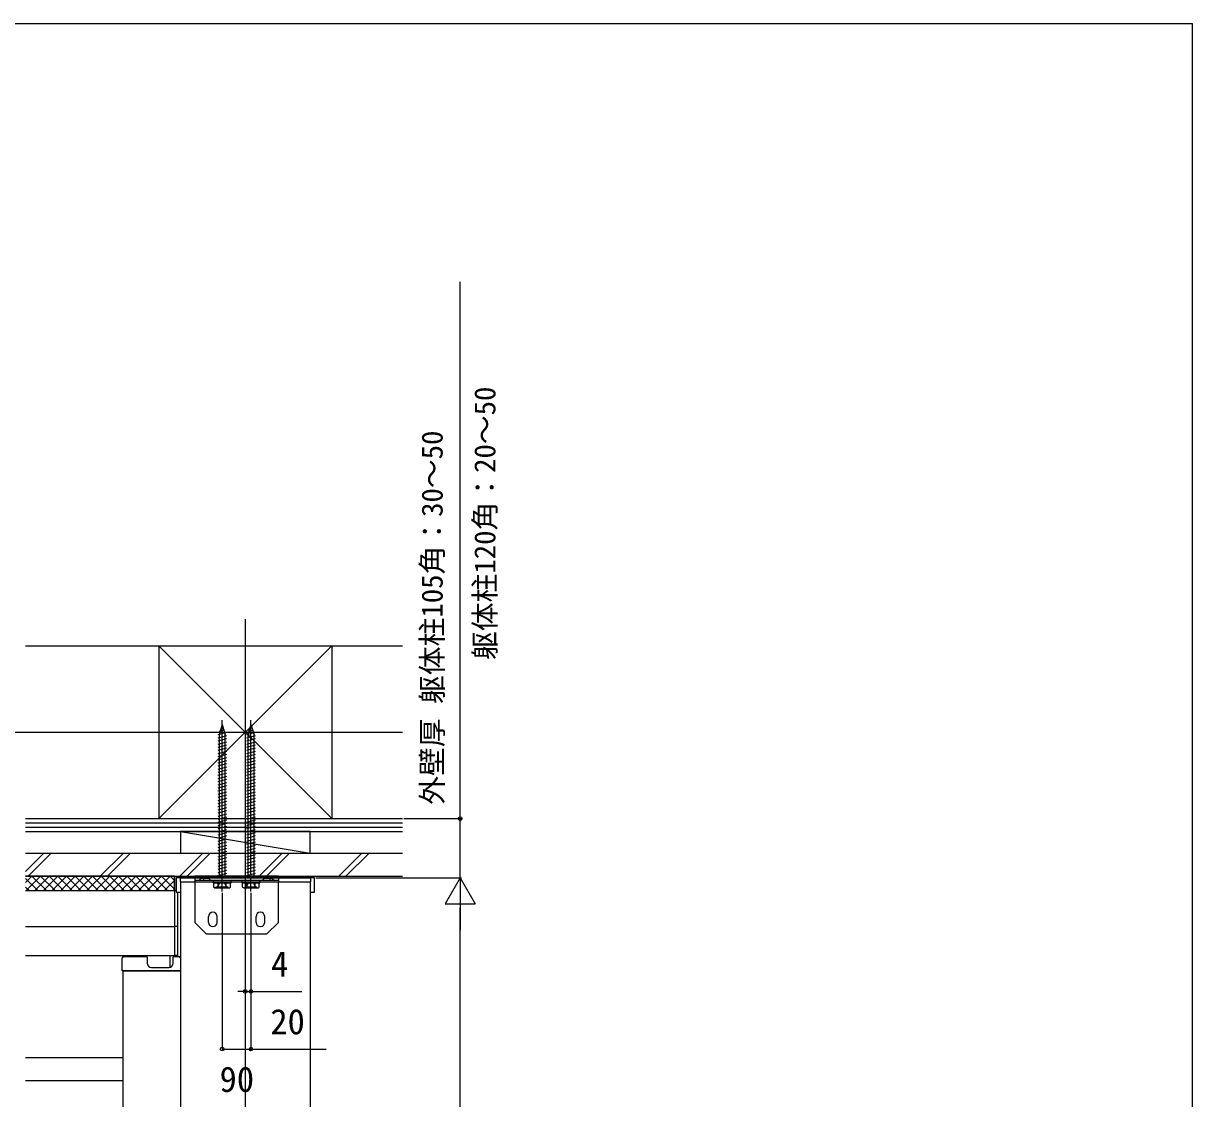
# Model space of a CAD drawing. Units: millimetres, scale not verified. Extents: x -1050 to 1050, y -1570 to 1562.
# Drawn here: x 239 to 1050, y 744 to 1490 of the extents above; entities that cross this region are included whole.
import ezdxf
from ezdxf.enums import TextEntityAlignment as Align

# ---------------------------------------------------------------- set-up
doc = ezdxf.new("R2010")
doc.units = ezdxf.units.MM
doc.header["$LTSCALE"] = 8
for name, color, linetype in [('0-4_YKK_12', 2, 'Continuous'), ('0-5_YKK_13', 4, 'Continuous'), ('0-6_YKK_D', 6, 'Continuous'), ('0-7_YKK_ZWAK', 7, 'Continuous'), ('0-8_YSS_K', 3, 'Continuous')]:
    doc.layers.add(name, color=color, linetype=linetype)
doc.styles.add('ＭＳ ゴシック', font='')
doc.styles.get('ＭＳ ゴシック').set_extended_font_data('MS Gothic')

msp = doc.modelspace()

# ---------------------------------------------------------------- linework, layer by layer
at = {"layer": '0-4_YKK_12'}
for p, q in [((392.5, 1076.391), (392.5, 279.256)), ((240.045, 898), (343.5, 898)), ((240.045, 898), (343.5, 898)), ((343.5, 898), (343.5, 843)), ((343.5, 888), (343.5, 898)), ((347.5, 894), (347.5, 412)), ((347.5, 894), (437.5, 894)), ((437.5, 894), (437.5, 412)), ((240.045, 888), (343.5, 888)), ((240.045, 888), (343.5, 888)), ((240.045, 863), (343.5, 863)), ((240.045, 843), (343.5, 843)), ((340.4, 834.888), (340.4, 843)), ((343.8, 842.25), (343.8, 843)), ((345, 842.25), (345, 843)), ((307.5, 832.25), (307.5, 658.25)), ((347.5, 832.25), (307.5, 832.25)), ((347.5, 832.25), (347.5, 658.25))]:
    msp.add_line(p, q, dxfattribs=at)
at = {"layer": '0-5_YKK_13'}
for p, q in [((376.5, 887.514), (376.497, 1006.365)), ((396.5, 887.514), (396.497, 1006.365)), ((376.498, 1003.4), (374.398, 996.157)), ((378.119, 999.486), (374.472, 998.509)), ((377.309, 1001.443), (375.485, 1000.954)), ((376.498, 1003.4), (378.598, 996.157)), ((396.498, 1003.4), (394.398, 996.157)), ((398.119, 999.486), (394.472, 998.509)), ((397.309, 1001.443), (395.485, 1000.954)), ((396.498, 1003.4), (398.598, 996.157)), ((378.93, 997.529), (373.498, 996.074)), ((379.498, 995.508), (373.498, 993.9)), ((379.498, 993.334), (373.498, 991.726)), ((379.498, 991.159), (373.498, 989.552)), ((374.398, 996.157), (374.401, 898)), ((378.601, 898), (378.598, 996.157)), ((398.93, 997.529), (393.498, 996.074)), ((399.498, 995.508), (393.498, 993.9)), ((399.498, 993.334), (393.498, 991.726)), ((399.498, 991.159), (393.498, 989.552)), ((394.398, 996.157), (394.401, 898)), ((398.601, 898), (398.598, 996.157)), ((379.498, 988.985), (373.498, 987.378)), ((379.498, 986.811), (373.498, 985.203)), ((379.498, 984.637), (373.499, 983.029)), ((379.499, 982.463), (373.499, 980.855)), ((399.498, 988.985), (393.498, 987.378)), ((399.498, 986.811), (393.498, 985.203)), ((399.498, 984.637), (393.499, 983.029)), ((399.499, 982.463), (393.499, 980.855)), ((379.499, 980.289), (373.499, 978.681)), ((379.499, 978.115), (373.499, 976.507)), ((379.499, 975.941), (373.499, 974.333)), ((379.499, 973.767), (373.499, 972.159)), ((399.499, 980.289), (393.499, 978.681)), ((399.499, 978.115), (393.499, 976.507)), ((399.499, 975.941), (393.499, 974.333)), ((399.499, 973.767), (393.499, 972.159)), ((379.499, 971.593), (373.499, 969.985)), ((379.499, 969.419), (373.499, 967.811)), ((379.499, 967.245), (373.499, 965.637)), ((399.499, 971.593), (393.499, 969.985)), ((399.499, 969.419), (393.499, 967.811)), ((399.499, 967.245), (393.499, 965.637)), ((379.499, 965.07), (373.499, 963.463)), ((379.499, 962.896), (373.499, 961.289)), ((379.499, 960.722), (373.499, 959.114)), ((379.499, 958.548), (373.499, 956.94)), ((399.499, 965.07), (393.499, 963.463)), ((399.499, 962.896), (393.499, 961.289)), ((399.499, 960.722), (393.499, 959.114)), ((399.499, 958.548), (393.499, 956.94)), ((379.499, 956.374), (373.499, 954.766)), ((379.499, 954.2), (373.499, 952.592)), ((379.499, 952.026), (373.499, 950.418)), ((379.499, 949.852), (373.5, 948.244)), ((399.499, 956.374), (393.499, 954.766)), ((399.499, 954.2), (393.499, 952.592)), ((399.499, 952.026), (393.499, 950.418)), ((399.499, 949.852), (393.5, 948.244)), ((379.5, 947.678), (373.5, 946.07)), ((379.5, 945.504), (373.5, 943.896)), ((379.5, 943.33), (373.5, 941.722)), ((399.5, 947.678), (393.5, 946.07)), ((399.5, 945.504), (393.5, 943.896)), ((399.5, 943.33), (393.5, 941.722)), ((379.5, 941.156), (373.5, 939.548)), ((379.5, 938.982), (373.5, 937.374)), ((379.5, 936.807), (373.5, 935.2)), ((379.5, 934.633), (373.5, 933.025)), ((399.5, 941.156), (393.5, 939.548)), ((399.5, 938.982), (393.5, 937.374)), ((399.5, 936.807), (393.5, 935.2)), ((399.5, 934.633), (393.5, 933.025)), ((379.5, 932.459), (373.5, 930.851)), ((374.703, 929), (373.5, 928.677)), ((379.5, 928.111), (373.5, 926.503)), ((379.5, 930.285), (374.703, 929)), ((399.5, 932.459), (393.5, 930.851)), ((394.703, 929), (393.5, 928.677)), ((399.5, 928.111), (393.5, 926.503)), ((399.5, 930.285), (394.703, 929)), ((379.5, 923.763), (373.5, 922.155)), ((379.5, 921.589), (373.5, 919.981)), ((379.5, 919.415), (373.5, 917.807)), ((379.5, 917.241), (373.5, 915.633)), ((399.5, 923.763), (393.5, 922.155)), ((399.5, 921.589), (393.5, 919.981)), ((399.5, 919.415), (393.5, 917.807)), ((399.5, 917.241), (393.5, 915.633)), ((379.5, 915.067), (373.501, 913.459)), ((379.501, 912.893), (373.501, 911.285)), ((379.501, 910.718), (373.501, 909.111)), ((399.5, 915.067), (393.501, 913.459)), ((399.501, 912.893), (393.501, 911.285)), ((399.501, 910.718), (393.501, 909.111)), ((379.501, 908.544), (373.501, 906.936)), ((379.501, 906.37), (373.501, 904.762)), ((379.501, 904.196), (373.501, 902.588)), ((379.501, 902.022), (373.501, 900.414)), ((399.501, 908.544), (393.501, 906.936)), ((399.501, 906.37), (393.501, 904.762)), ((399.501, 904.196), (393.501, 902.588)), ((399.501, 902.022), (393.501, 900.414)), ((244.5, 898), (240.045, 893.545)), ((240.045, 896.455), (248.5, 888)), ((250.5, 898), (240.5, 888)), ((244.5, 898), (254.5, 888)), ((256.5, 898), (246.5, 888)), ((250.5, 898), (260.5, 888)), ((262.5, 898), (252.5, 888)), ((256.5, 898), (266.5, 888)), ((268.5, 898), (258.5, 888)), ((262.5, 898), (272.5, 888)), ((274.5, 898), (264.5, 888)), ((268.5, 898), (278.5, 888)), ((280.5, 898), (270.5, 888)), ((274.5, 898), (284.5, 888)), ((286.5, 898), (276.5, 888)), ((280.5, 898), (290.5, 888)), ((292.5, 898), (282.5, 888)), ((286.5, 898), (296.5, 888)), ((298.5, 898), (288.5, 888)), ((292.5, 898), (302.5, 888)), ((304.5, 898), (294.5, 888)), ((298.5, 898), (308.5, 888)), ((310.5, 898), (300.5, 888)), ((304.5, 898), (314.5, 888)), ((316.5, 898), (306.5, 888)), ((310.5, 898), (320.5, 888)), ((322.5, 898), (312.5, 888)), ((316.5, 898), (326.5, 888)), ((328.5, 898), (318.5, 888)), ((322.5, 898), (332.5, 888)), ((334.5, 898), (324.5, 888)), ((328.5, 898), (338.5, 888)), ((340.5, 898), (330.5, 888)), ((334.5, 898), (343.5, 889)), ((343.5, 895), (336.5, 888)), ((340.5, 898), (343.5, 895)), ((347.3, 897), (347.3, 894)), ((347.3, 897), (437.7, 897)), ((347.3, 894), (437.7, 894)), ((357.5, 897), (357.5, 894)), ((415.5, 895), (357.5, 895)), ((357.5, 894), (357.5, 866)), ((361.75, 896.5), (360.25, 895)), ((361.75, 896.5), (361.75, 898)), ((367.25, 896.5), (361.75, 896.5)), ((363.5, 898), (363.5, 897)), ((363.5, 897), (363.5, 895)), ((367.25, 896.5), (367.25, 898)), ((367.25, 896.5), (368.75, 895)), ((370.25, 895), (370.25, 893.4)), ((382.75, 895), (370.25, 895)), ((370.25, 893.4), (382.75, 893.4)), ((373.4, 890.705), (374.6, 893.165)), ((373.5, 893.4), (379.5, 893.4)), ((379.501, 899.848), (373.501, 898.24)), ((373.613, 890.346), (373.613, 893.4)), ((374.4, 893.4), (378.6, 893.4)), ((374.6, 893.165), (376.5, 894.176)), ((378.4, 893.165), (376.5, 894.176)), ((379.6, 890.705), (378.4, 893.165)), ((379.387, 890.347), (379.387, 893.4)), ((382.274, 890.347), (382.274, 893.4)), ((382.75, 893.4), (382.75, 895)), ((390.25, 895), (390.25, 893.4)), ((402.75, 895), (390.25, 895)), ((390.25, 893.4), (402.75, 893.4)), ((393.4, 890.705), (394.6, 893.165)), ((393.5, 893.4), (399.5, 893.4)), ((399.501, 899.848), (393.501, 898.24)), ((393.613, 890.346), (393.613, 893.4)), ((394.4, 893.4), (398.6, 893.4)), ((394.6, 893.165), (396.5, 894.176)), ((398.4, 893.165), (396.5, 894.176)), ((399.6, 890.705), (398.4, 893.165)), ((399.387, 890.347), (399.387, 893.4)), ((402.274, 890.347), (402.274, 893.4)), ((402.75, 893.4), (402.75, 895)), ((405.75, 896.5), (404.25, 895)), ((405.75, 896.5), (405.75, 898)), ((411.25, 896.5), (405.75, 896.5)), ((409.5, 898), (409.5, 897)), ((409.5, 897), (409.5, 895)), ((411.25, 896.5), (411.25, 898)), ((411.25, 896.5), (412.75, 895)), ((415.5, 897), (415.5, 894)), ((415.5, 866), (415.5, 894)), ((437.7, 897), (437.7, 894)), ((240.045, 890.455), (242.5, 888)), ((240.045, 888), (343.5, 888)), ((343.5, 889), (342.5, 888)), ((343.5, 888), (343.5, 843)), ((344.5, 888), (343.5, 888)), ((344.5, 887), (347.5, 887)), ((345.5, 887), (345.5, 843)), ((371.5, 889.9), (370.727, 890.346)), ((371.5, 889.9), (381.5, 889.9)), ((380.55, 889.9), (380.55, 890.705)), ((381.5, 889.9), (382.274, 890.347)), ((391.5, 889.9), (390.727, 890.346)), ((391.5, 889.9), (401.5, 889.9)), ((400.55, 889.9), (400.55, 890.705)), ((401.5, 889.9), (402.274, 890.347)), ((367, 866), (367, 870)), ((373, 866), (373, 870)), ((400, 866), (400, 870)), ((406, 866), (406, 870)), ((345.5, 863), (343.5, 863)), ((365.5, 858), (357.5, 866)), ((415.5, 866), (407.5, 858)), ((365.5, 858), (407.5, 858)), ((307.2, 832.25), (307.2, 841.25)), ((308.2, 842.25), (324, 842.25)), ((324.5, 841.75), (324.5, 837.75)), ((342.5, 837.75), (342.5, 841.75)), ((343, 842.25), (346.5, 842.25)), ((345.5, 843), (343.5, 843)), ((307.7, 832.25), (307.2, 832.25)), ((307.7, 832.25), (347, 832.25)), ((327.5, 834.75), (339.5, 834.75)), ((307.5, 772), (240.045, 772)), ((307.5, 756), (240.045, 756))]:
    msp.add_line(p, q, dxfattribs=at)
for points in [[(379.5, 925.937), (376.004, 925), (373.5, 924.329)], [(399.5, 925.937), (396.004, 925), (393.5, 924.329)], [(343.5, 888), (343.5, 898), (240.045, 898)], [(437.5, 887), (440.5, 887), (440.5, 897), (344.5, 897), (344.5, 887)], [(415.5, 897), (415.5, 898), (357.5, 898), (357.5, 897)], [(370.727, 890.346), (370.727, 893.4), (382.274, 893.4)], [(390.727, 890.346), (390.727, 893.4), (402.274, 893.4)], [(372.45, 889.9), (372.45, 890.705), (380.55, 890.705)], [(392.45, 889.9), (392.45, 890.705), (400.55, 890.705)], [(347.5, 841.25), (347.5, 832.25), (347, 832.25)]]:
    msp.add_lwpolyline(points, dxfattribs=at)
for centre, radius, start, end in [((372.17, 892.456), 2.556, 235.61748, 304.38597), ((376.5, 899.453), 9.553, 252.41377, 287.58968), ((380.83, 892.456), 2.556, 235.61748, 304.38597), ((392.17, 892.456), 2.556, 235.61748, 304.38597), ((396.5, 899.453), 9.553, 252.41377, 287.58968), ((400.83, 892.456), 2.556, 235.61748, 304.38597), ((370, 870), 3, 0, 180), ((403, 870), 3, 0, 180), ((370, 866), 3, 180, 0), ((403, 866), 3, 180, 0), ((308.2, 841.25), 1, 90, 180), ((324, 841.75), 0.5, 0, 90), ((327.5, 837.75), 3, 180, 270), ((339.5, 837.75), 3, 270, 0), ((343, 841.75), 0.5, 90, 180), ((346.5, 841.25), 1, 0, 90)]:
    msp.add_arc(centre, radius, start, end, dxfattribs=at)
at = {"layer": '0-6_YKK_D'}
for p, q in [((502.667, 938), (542.667, 938)), ((441.5, 897), (542.667, 897)), ((441.5, 897), (542.667, 897)), ((541.667, 897), (531.167, 878.813)), ((541.667, 897), (552.167, 878.813)), ((541.667, 897), (541.667, 860.627)), ((376.5, 886.514), (376.5, 777)), ((396.5, 886.514), (396.5, 817)), ((396.5, 886.514), (396.5, 777)), ((531.167, 878.813), (552.167, 878.813)), ((541.667, 369), (541.667, 876)), ((392.5, 818), (387.4, 818)), ((392.5, 818), (396.5, 818)), ((396.5, 818), (431.837, 818))]:
    msp.add_line(p, q, dxfattribs=at)
for points in [[(541.667, 897), (541.667, 938), (541.667, 1310.486)], [(376.5, 778), (396.5, 778), (448.609, 778)]]:
    msp.add_lwpolyline(points, dxfattribs=at)
for centre in [(541.667, 938), (392.5, 818), (396.5, 818), (376.5, 778), (396.5, 778)]:
    msp.add_circle(centre, 1.275, dxfattribs=at)
at = {"layer": '0-7_YKK_ZWAK'}
msp.add_line((-1050, 1490), (1050, 1490), dxfattribs=at)
msp.add_lwpolyline([(-1050, -1570), (1050, -1570), (1050, 1490)], dxfattribs=at)
at = {"layer": '0-8_YSS_K'}
for p, q in [((240.045, 1058), (501.667, 1058)), ((332.5, 1058), (332.5, 938)), ((332.5, 1058), (452.5, 938)), ((452.5, 1058), (332.5, 938)), ((452.5, 1058), (452.5, 938)), ((-767.5, 998), (501.667, 998)), ((240.045, 938), (501.667, 938)), ((240.045, 935), (501.667, 935)), ((240.045, 932), (501.667, 932)), ((240.045, 929), (501.667, 929)), ((347.5, 929), (437.5, 914)), ((240.045, 914), (501.667, 914)), ((240.045, 901.252), (252.793, 914)), ((241.793, 898), (257.793, 914)), ((291.947, 898), (307.947, 914)), ((296.947, 898), (312.947, 914)), ((347.102, 898), (363.102, 914)), ((352.102, 898), (368.102, 914)), ((402.256, 898), (418.256, 914)), ((407.256, 898), (423.256, 914)), ((457.41, 898), (473.41, 914)), ((462.41, 898), (478.41, 914)), ((240.045, 898), (501.667, 898))]:
    msp.add_line(p, q, dxfattribs=at)
msp.add_lwpolyline([(347.5, 914), (437.5, 914), (437.5, 929), (347.5, 929)], close=True, dxfattribs=at)

# ---------------------------------------------------------------- texts
at = {"layer": '0-6_YKK_D', "style": 'ＭＳ ゴシック'}
for s, p in [('\u3000\u3000\u3000\u3000\u3000躯体柱120角：20～50', (570.531, 948.1)), ('外壁厚 躯体柱105角：30～50', (533.94, 947.589))]:
    msp.add_text(s, height=14.66, rotation=90, dxfattribs=at).set_placement(p, align=Align.BOTTOM_LEFT)
for s, p in [('4', (410.473, 823)), ('20', (409.927, 783)), ('90', (374.705, 743))]:
    msp.add_text(s, height=17.6, dxfattribs=at).set_placement(p, align=Align.BOTTOM_LEFT)

doc.saveas('drawing.dxf')
